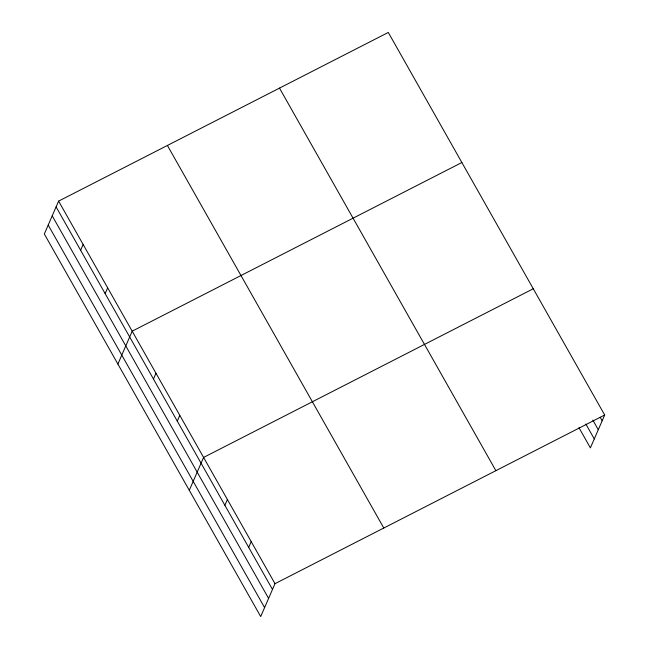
<?xml version="1.0" encoding="UTF-8"?>
<svg xmlns="http://www.w3.org/2000/svg" width="649" height="649" viewBox="0 0 649 649"><rect width="100%" height="100%" fill="white"/><g stroke="black" fill="none" stroke-linecap="round" stroke-linejoin="round"><path stroke-width="0.97" d="M58.613 201.117L44.319 233.989L260.703 616.55L274.998 583.678L604.681 415.011L388.297 32.45L58.613 201.117L274.998 583.678M80.622 250.246L83.137 244.478M105.146 293.608L107.661 287.832M117.891 364.065L132.185 331.185L461.869 162.518M153.472 379.04L155.987 373.272M177.274 421.128L179.789 415.352M189.297 490.303L203.591 457.431L533.275 288.764M224.879 505.287L227.393 499.511M248.681 547.367L251.195 541.591M604.681 415.011L590.387 447.883L578.981 427.715M600.187 417.275L602.175 420.779M592.829 420.081L598.281 429.727M585.844 424.032L594.273 438.943M279.5 88.11L495.885 470.671M167.41 145.457L383.794 528.018M56.098 206.893L272.483 589.454M52.212 215.833L268.597 598.394M48.204 225.049L264.589 607.61"/></g></svg>
